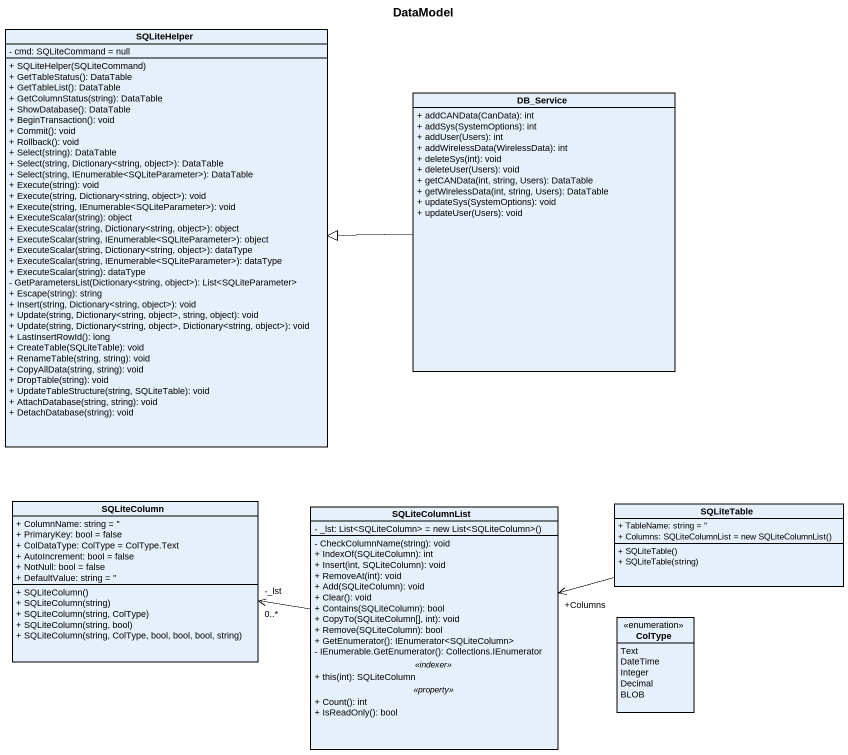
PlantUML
@startuml
title DataModel
hide circle
hide empty members
skinparam classAttributeIconSize 0
class SQLiteHelper {
  - cmd: SQLiteCommand = null
  + SQLiteHelper(SQLiteCommand)
  + GetTableStatus(): DataTable
  + GetTableList(): DataTable
  + GetColumnStatus(string): DataTable
  + ShowDatabase(): DataTable
  + BeginTransaction(): void
  + Commit(): void
  + Rollback(): void
  + Select(string): DataTable
  + Select(string, Dictionary<string, object>): DataTable
  + Select(string, IEnumerable<SQLiteParameter>): DataTable
  + Execute(string): void
  + Execute(string, Dictionary<string, object>): void
  + Execute(string, IEnumerable<SQLiteParameter>): void
  + ExecuteScalar(string): object
  + ExecuteScalar(string, Dictionary<string, object>): object
  + ExecuteScalar(string, IEnumerable<SQLiteParameter>): object
  + ExecuteScalar(string, Dictionary<string, object>): dataType
  + ExecuteScalar(string, IEnumerable<SQLiteParameter>): dataType
  + ExecuteScalar(string): dataType
  - GetParametersList(Dictionary<string, object>): List<SQLiteParameter>
  + Escape(string): string
  + Insert(string, Dictionary<string, object>): void
  + Update(string, Dictionary<string, object>, string, object): void
  + Update(string, Dictionary<string, object>, Dictionary<string, object>): void
  + LastInsertRowId(): long
  + CreateTable(SQLiteTable): void
  + RenameTable(string, string): void
  + CopyAllData(string, string): void
  + DropTable(string): void
  + UpdateTableStructure(string, SQLiteTable): void
  + AttachDatabase(string, string): void
  + DetachDatabase(string): void
}
class DB_Service {
  + addCANData(CanData): int
  + addSys(SystemOptions): int
  + addUser(Users): int
  + addWirelessData(WirelessData): int
  + deleteSys(int): void
  + deleteUser(Users): void
  + getCANData(int, string, Users): DataTable
  + getWirelessData(int, string, Users): DataTable
  + updateSys(SystemOptions): void
  + updateUser(Users): void
}
class SQLiteColumn {
  + ColumnName: string = ''
  + PrimaryKey: bool = false
  + ColDataType: ColType = ColType.Text
  + AutoIncrement: bool = false
  + NotNull: bool = false
  + DefaultValue: string = ''
  + SQLiteColumn()
  + SQLiteColumn(string)
  + SQLiteColumn(string, ColType)
  + SQLiteColumn(string, bool)
  + SQLiteColumn(string, ColType, bool, bool, bool, string)
}
class SQLiteColumnList {
  {field} - _lst: List<SQLiteColumn> = new List<SQLiteColumn>()
  --
  - CheckColumnName(string): void
  + IndexOf(SQLiteColumn): int
  + Insert(int, SQLiteColumn): void
  + RemoveAt(int): void
  + Add(SQLiteColumn): void
  + Clear(): void
  + Contains(SQLiteColumn): bool
  + CopyTo(SQLiteColumn[], int): void
  + Remove(SQLiteColumn): bool
  + GetEnumerator(): IEnumerator<SQLiteColumn>
  - IEnumerable.GetEnumerator(): Collections.IEnumerator
  .. <<indexer>> ..
  + this(int): SQLiteColumn
  .. <<property>> ..
  + Count(): int
  + IsReadOnly(): bool
}
class SQLiteTable {
  + TableName: string = ''
  {field} + Columns: SQLiteColumnList = new SQLiteColumnList()
  + SQLiteTable()
  + SQLiteTable(string)
}
enum ColType {
  Text
  DateTime
  Integer
  Decimal
  BLOB
}
DB_Service -left-|> SQLiteHelper
SQLiteColumnList -left-> "-_lst\n0..*" SQLiteColumn
SQLiteTable -left-> "+Columns" SQLiteColumnList
@enduml
